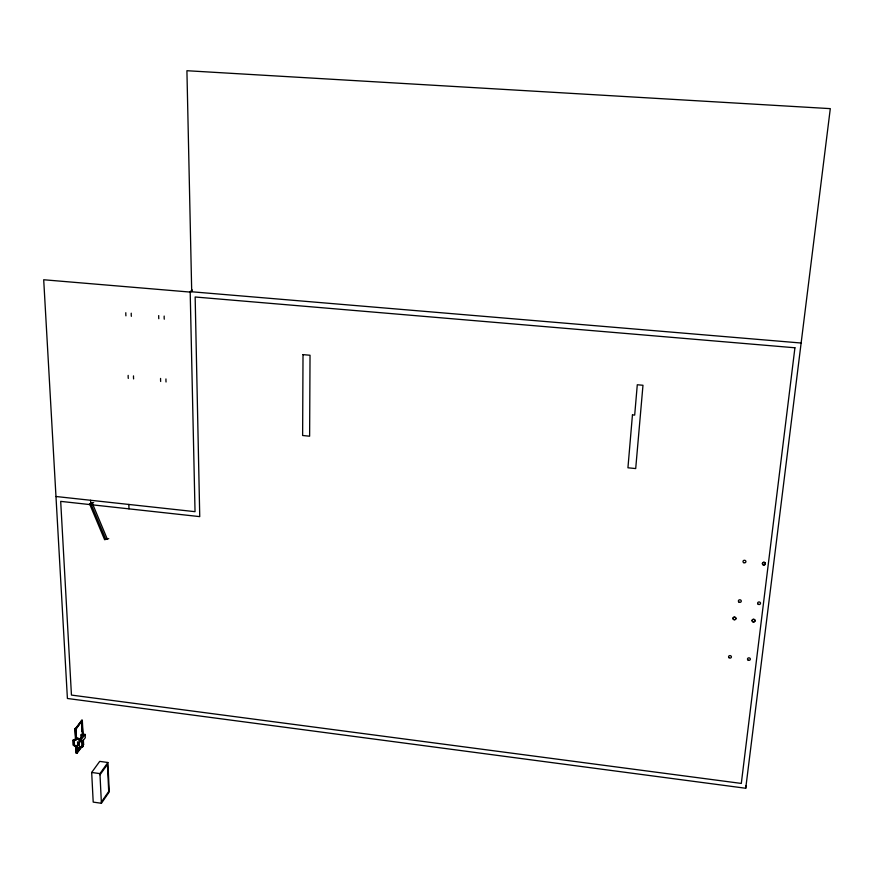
<?xml version="1.0" encoding="UTF-8"?>
<svg xmlns="http://www.w3.org/2000/svg" width="874" height="874" viewBox="0 0 874 874"><rect width="100%" height="100%" fill="white"/><g stroke="black" fill="none" stroke-linecap="round" stroke-linejoin="round"><path stroke-width="1.31" d="M190.193 292.08L43.7 279.756L67.407 698.479L745.73 788.261L745.784 785.54M745.73 788.261L830.3 108.638L186.916 70.718L191.712 291.763M101.34 802.103L108.704 791.473L107.436 764.411L100.007 774.812M101.406 803.282L109.261 791.91L107.884 762.51L99.712 761.374L91.683 772.452L93.201 802.103L101.406 803.282L99.953 773.621L107.884 762.51M83.303 744.921L82.746 744.845L82.833 740.409M76.901 752.82L82.178 745.861M75.852 746.407L76.224 753.18L76.967 753.279L83.609 744.517L83.391 740.486M82.833 746.615L82.757 741.381L77.895 738.191L73.121 740.234L73.372 745.26L78.223 748.439L82.833 746.615L82.757 741.381M78.19 747.773L82.342 745.992L82.145 741.633L77.928 738.858L73.766 740.66L73.973 745.009L78.19 747.773L82.189 746.188L82.145 741.633M78.223 748.439L82.986 746.407M76.868 752.132L80.637 747.161M76.224 753.18L76.125 745.325M81.938 737.241L81.195 738.224L81.02 734.958L81.763 733.974L85.139 734.433L79.25 742.146L79.425 745.435L77.731 745.205L79.938 742.31M82.364 741.567L85.302 737.7L85.139 734.433M73.766 740.66L77.928 738.858M73.372 745.26L73.274 740.038M73.973 745.009L73.919 740.453M79.021 739.994L82.702 735.187L81.02 734.958M73.121 740.234L77.895 738.191M76.497 738.672L75.983 729.211L82.014 720.711M75.481 739.644L74.88 728.807L75.951 728.512M83.106 735.11L82.32 720.318L81.763 720.242L75.568 728.457L76.224 739.743M82.32 720.318L75.634 728.916L74.88 728.807M75.612 729.156L81.643 720.668M55.969 496.498L195.033 511.672L190.182 291.643L192.313 289.982M93.66 502.605L89.519 503.708L104.618 539.706L108.737 538.646M190.182 291.643L801.13 343.023M75.23 729.113L75.983 729.211M79.25 742.146L77.546 741.917L77.731 745.205M82.702 744.156L83.259 744.233L83.052 740.202M83.052 744.44L83.609 744.517M76.497 752.077L77.24 752.186L77.021 748.133M76.53 752.765L77.283 752.875M91.683 772.452L99.953 773.621M77.742 738.399L82.593 741.589L82.746 744.845M77.764 739.065L81.992 741.829M74.137 744.812L78.343 747.576M73.525 745.052L78.376 748.231M92.196 502.998L107.273 539.018M90.732 503.391L105.82 539.4M76.595 746.516L76.967 753.279M75.186 728.413L75.601 735.864M82.047 721.411L82.768 734.837M81.763 720.242L82.407 732.346M82.888 744.178L82.932 744.866M81.708 725.365L82.058 732.073M90.579 500.267L90.787 504.669M128.828 504.44L128.991 508.865M160.674 381.479A7.178 2.371 -85.1 0 1 160.576 378.431M166.049 381.993A7.189 2.349 -85.1 0 1 165.962 378.945M125.932 315.842A7.287 2.567 -86.1 0 1 125.812 312.717M131.351 316.322A7.287 2.546 -86.1 0 1 131.242 313.187M128.281 378.42A7.156 2.502 -85.2 0 1 128.172 375.383M133.613 378.923A7.156 2.48 -85.2 0 1 133.504 375.886M164.268 319.196A7.309 2.414 -85.9 0 1 164.181 316.06M158.806 318.726A7.309 2.436 -86 0 1 158.718 315.58M303.016 354.626L302.633 435.503L309.625 436.202L310.03 355.259L303.016 354.626M632.448 414.888L627.936 467.787L635.704 468.562L642.98 385.27L637.288 384.757L634.688 415.095L632.448 414.888M794.925 347.776L741.305 783.432L71.45 695.081L60.688 501.37L199.742 516.621L195.153 296.996L794.925 347.776M743.588 562.616A1.475 1.322 4.1 0 0 745.915 561.72A1.475 1.322 4.1 0 0 743.861 560.354A1.475 1.322 4.1 0 0 743.588 562.616M738.978 602.11A1.453 1.289 5.4 0 0 741.283 601.246A1.453 1.289 5.4 0 0 739.24 599.881A1.453 1.289 5.4 0 0 738.978 602.11M758.206 604.273A1.464 1.3 4.4 0 0 760.522 603.399A1.464 1.3 4.4 0 0 758.479 602.044A1.464 1.3 4.4 0 0 758.206 604.273M763.024 564.659A1.475 1.322 3 0 0 765.362 563.763A1.475 1.322 3 0 0 763.297 562.386A1.475 1.322 3 0 0 763.024 564.659A1.475 1.322 3 0 0 765.362 563.828A1.475 1.322 3 0 0 763.297 562.452A1.475 1.322 3 0 0 763.024 564.724M733.603 619.426A1.453 1.278 6.2 0 0 735.897 618.574A1.453 1.278 6.2 0 0 733.865 617.219A1.453 1.278 6.2 0 0 733.603 619.426A1.453 1.278 6.2 0 0 735.886 618.639A1.453 1.278 6.2 0 0 733.854 617.295A1.453 1.278 6.2 0 0 733.603 619.491M728.883 657.609A1.431 1.256 7.2 0 0 731.33 657.335A1.431 1.256 7.2 0 0 729.768 655.598A1.431 1.256 7.2 0 0 728.883 657.609M748.078 660.089A1.442 1.256 6.3 0 0 750.351 659.258A1.442 1.256 6.3 0 0 748.341 657.925A1.442 1.256 6.3 0 0 748.078 660.089M752.722 621.611A1.453 1.278 5.2 0 0 755.027 620.759A1.453 1.278 5.2 0 0 752.984 619.404A1.453 1.278 5.2 0 0 752.722 621.611A1.453 1.278 5.2 0 0 755.027 620.824A1.453 1.278 5.2 0 0 752.984 619.48A1.453 1.278 5.2 0 0 752.722 621.676"/></g></svg>
